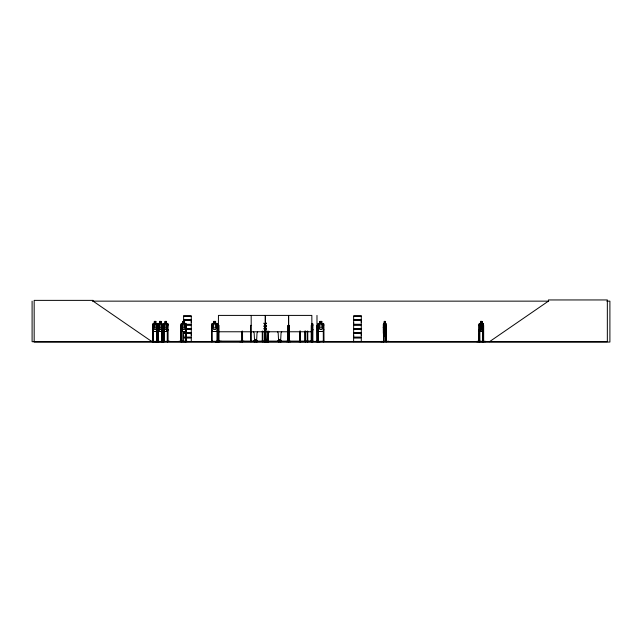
<?xml version="1.0" encoding="UTF-8"?>
<svg xmlns="http://www.w3.org/2000/svg" width="642" height="642" viewBox="0 0 642 642"><rect width="100%" height="100%" fill="white"/><g stroke="black" fill="none" stroke-linecap="round" stroke-linejoin="round"><path stroke-width="0.96" d="M183.628 337.162L183.628 333.399L191.284 333.399L191.276 337.162L183.628 337.162L183.636 335.284M191.276 335.284L191.276 333.399M191.276 322.412L191.276 320.535L183.628 320.535M353.638 337.162L353.638 333.399L361.294 333.399L361.286 337.162L353.638 337.162L353.646 335.284M353.638 324.29L353.638 320.535L361.294 320.535L361.286 324.29L353.638 324.29L353.646 322.412M361.286 335.284L361.286 333.399M361.286 322.412L361.286 320.535M215.222 341.696L221.362 341.392L215.222 341.696M221.354 341.4L212.181 341.279M268.107 340.782L268.533 332.893A2.046 2.046 0 0 0 269.134 331.449M279.551 339.971L279.824 339.658L279.366 339.722M183.628 341.544L183.628 337.917L191.284 337.917L191.284 341.544L183.604 341.552M255.404 339.915L255.636 339.602M266.871 339.787L267.257 339.963M353.59 328.712L361.302 328.832M353.614 341.696L353.638 337.917L361.294 337.917L361.294 341.544L353.582 341.568M385.802 331.521L386.179 329.523M383.322 327.877L383.635 325.871L385.834 325.871L386.083 327.885M383.354 327.885L383.699 325.871M380.746 341.624L389.028 341.4L380.722 341.664M386.219 341.656L386.34 325.35L385.898 325.35L385.866 341.704M482.551 331.521L482.993 329.515L482.599 331.521M167.851 329.515L167.377 331.457L164.127 331.457M167.41 331.521L167.971 324.114L167.401 323.407L167.979 324.114M162.434 329.523L161.904 331.521L158.558 331.521L158.181 324.122L158.63 323.407L159.649 323.407M167.979 329.523L167.482 331.521L164.095 331.521L163.654 329.523L164.175 331.457M482.944 331.457L483.442 324.146M483.538 329.523L482.977 331.521L479.454 331.521L478.988 329.523L479.494 331.521M156.817 331.457L157.33 329.515M185.562 331.521L186.132 329.523L185.602 331.521L181.509 331.521M476.669 341.696L485.689 341.656M476.862 341.4L485.681 341.4L476.958 341.375M385.264 321.393L384.301 321.393L383.876 324.146L384.325 333.254L385.433 333.262L384.863 330.959L385.465 328.64L384.662 330.518L383.884 328.56L384.486 330.951L383.9 333.182L384.237 336.007L385.208 336.007L385.633 329.498L385.176 324.146L384.333 324.146L383.908 341.704M383.908 333.262L384.678 331.416L385.152 333.246L385.633 327.901L385.208 321.393M263.051 341.392L268.862 341.672L262.145 341.4M263.043 341.656L267.417 341.624M290.762 341.704L286.372 341.375M239.811 341.656L244.161 341.367L239.787 341.664M239.819 341.4L244.137 341.375M154.602 341.656L150.629 341.375L170.034 341.4L155.38 341.664M183.355 341.704L178.869 341.375L188.042 341.4M312.189 331.457L312.815 329.515M312.253 331.521L312.903 329.523M217.638 329.523L216.948 331.521L212.221 331.521L211.603 329.523M323.889 329.523L323.199 331.521L318.472 331.521L317.846 329.523L317.91 324.154L318.488 323.407L319.86 323.407L319.86 321.393L321.875 321.393L321.803 323.472L322.814 324.146L322.814 327.901L321.803 329.515L319.925 329.515L318.922 327.901L318.922 324.146L319.925 323.472L319.925 321.457L321.803 321.457M298.739 341.624L323.199 341.279M308.24 341.4L304.517 341.367L308.2 341.664M386.115 333.278L385.77 333.992L383.643 333.992L383.354 333.254L383.394 324.122L384.357 323.407M385.754 333.928L386.027 333.246M211.443 341.656L211.499 341.111L212.181 341.111M218.312 341.656L218.449 315.407L288.523 315.407L288.523 341.704M262.145 341.624L262.209 341.111M479.646 323.407L479.253 341.704M264.327 331.77L265.13 330.469L265.916 331.77M163.582 341.704L163.654 324.122L164.103 323.407L165.114 323.407M163.702 329.523L164.151 323.407M158.622 323.407L158.117 324.122L158.06 341.704M263.862 331.77L264.889 330.14L263.894 328.527L265.154 329.795L266.414 328.527L265.395 330.124L266.414 331.77M152.772 341.704L152.796 324.122L153.326 323.407L154.369 323.407M183.082 323.472L183.074 321.393L183.026 323.407L181.525 323.407L181.036 324.122L181.012 341.704M181.566 323.407L181.092 324.154L181.55 331.521M181.477 341.704L181.501 324.122L181.991 323.407M182.055 331.457L181.598 329.515L182.031 323.407M264.753 341.704L264.721 325.35L265.772 325.35L265.82 341.704L265.315 341.68L265.989 341.696M265.908 341.68L266.149 341.544M267.858 341.696L268.396 341.375M278.114 341.56L278.082 340.372L278.315 341.223M278.307 341.688L281.308 341.688M278.516 341.696L278.901 341.688M166.487 321.457L165.114 321.457L165.163 323.472L164.456 324.146L164.456 327.901L165.163 329.515L166.487 329.515L167.193 327.901L167.193 324.146L166.487 323.472M159.633 323.472L158.927 324.146L158.927 327.901L159.633 329.515L160.965 329.515L161.68 327.901L161.68 324.146L160.965 323.472L160.965 321.393L159.545 321.393M183.122 323.472L182.36 324.146L182.36 327.901L183.122 329.515L184.551 329.515L185.313 327.901L185.313 324.146L184.551 323.472L184.559 321.393L182.569 321.393L182.617 323.472M489.477 341.704L548.412 301.146L548.412 299.95L607.34 299.95L607.34 341.704L32.1 341.704L32.1 301.146M254.015 341.56L254.89 341.672L254.047 341.44L254.047 340.372L254.288 341.223M253.855 341.704L257.314 341.704L256.278 341.68L257.113 341.44L257.113 340.372L256.872 341.223M267.987 341.56L268.212 341.111M280.353 341.704L280.714 341.688M280.947 341.704L281.148 340.372L280.907 341.223M92.352 301.146L548.717 301.146M606.891 301.146L609.9 301.146L609.9 342.05L34.17 342.05L34.17 300.376L93.106 300.376L93.106 301.146L152.034 341.704M183.62 316L191.292 316M353.63 316L361.302 316M183.62 316.153L191.292 316.137L191.276 319.78L183.628 319.78L183.628 316.153M183.636 316.378L191.276 316.378M353.646 316.378L361.286 316.378M183.572 320.037L191.332 320.037M353.582 320.037L361.342 320.037M183.572 320.27L191.332 320.27M353.582 320.27L361.342 320.27M480.497 331.521L480.505 321.393L482.038 321.393L481.99 323.472M154.377 321.457L155.845 321.457M159.585 321.457L160.965 321.457M182.617 321.457L184.551 321.457M213.682 321.457L215.56 321.457M384.333 321.457L385.24 321.457M480.497 321.457L481.99 321.457M384.478 321.794L385.023 321.794L385.023 322.469L384.478 322.469M481.693 321.794L480.706 321.794L480.706 322.469L481.693 322.469M155.854 323.407L156.889 323.407L157.426 324.114L156.857 331.521L153.269 331.521L152.796 329.523L153.35 331.457M166.487 323.407L167.482 323.407M184.559 323.407L185.594 323.407L186.132 324.114L185.546 323.407M213.609 323.407L212.237 323.407L211.603 324.122L211.627 341.704M215.624 323.407L216.932 323.407L217.638 324.114L217.694 341.656M312.237 323.407L312.903 324.114L312.839 341.704M321.875 323.407L323.175 323.407L323.889 324.114L323.985 341.664M385.208 323.407L385.858 323.407M480.537 323.407L479.462 323.407L478.988 324.122L479.028 341.704M481.677 323.407L483.009 323.407L483.538 324.114L483.538 341.704M153.302 323.472L156.865 323.472M158.59 323.472L161.912 323.472M164.127 323.472L167.426 323.472L167.851 324.146M181.55 323.472L185.57 323.472M212.269 323.472L216.9 323.472L217.574 324.146M383.691 323.472L385.842 323.472M479.486 323.472L482.993 323.472M152.796 324.122L152.836 329.523M157.378 324.114L156.841 323.407M167.899 324.114L167.899 341.704M312.879 324.114L312.189 323.472M383.394 324.122L383.531 341.704M386.115 324.114L386.147 341.704L385.794 323.407M483.498 324.114L482.969 323.407M159.633 324.146L160.965 324.146L160.965 327.901L159.633 327.901M166.487 324.146L165.163 324.146L165.163 327.901L166.487 327.901M480.497 324.146L481.677 324.146M185.538 324.29L191.284 324.29L191.284 320.535M185.514 324.555L191.332 324.555M353.582 324.555L361.342 324.555M185.514 324.788L191.332 324.788M353.582 324.788L361.342 324.788M185.538 325.053L191.284 325.053L191.284 328.672L185.546 328.576L191.292 328.68M157.33 325.35L156.768 325.35L156.72 341.704M161.784 325.35L162.33 325.35M167.313 325.35L167.851 325.35M181.895 325.35L180.875 325.35L180.819 341.704M186.036 325.35L185.474 325.35L185.57 341.704L185.618 325.35M211.563 325.35L212.117 325.35L212.181 341.704M217.574 325.35L217.02 325.35L216.956 341.704M251.174 325.35L250.621 325.35L250.621 341.704L250.557 341.111M311.843 325.35L311.298 325.35L311.258 341.704M312.911 325.35L312.317 325.35L312.261 341.704L312.229 341.199M316.979 325.35L317.196 341.704M317.806 325.35L318.368 325.35L318.368 341.704L318.432 341.111L317.742 341.111M323.817 325.35L323.263 325.35L323.327 341.704M383.435 325.35L383.876 325.35M479.004 325.35L479.751 325.35M384.325 327.885L385.176 327.901M480.497 327.901L481.677 327.901M353.646 328.576L361.286 328.576L361.286 325.053L353.638 325.053L353.638 328.672L361.302 328.68M185.538 328.832L191.292 328.873M185.538 329.025L191.292 329.025L191.276 332.644L183.628 332.644M185.546 329.242L191.276 329.242M353.646 329.242L361.286 329.242M181.542 329.523L182.015 331.521M384.325 329.498L385.176 329.515M153.302 331.457L156.865 331.457M158.59 331.457L161.912 331.457M181.55 331.457L185.57 331.457M212.269 331.457L216.9 331.457M323.151 331.457L318.52 331.457L317.91 329.515M383.691 331.457L385.842 331.457M479.486 331.457L482.993 331.457M385.866 331.521L383.675 331.521L383.418 329.515L383.755 331.457M218.449 331.77L288.523 331.77M288.699 331.77L311.843 331.77M183.572 332.909L191.332 332.909M353.582 332.909L361.342 332.909M183.572 333.142L191.332 333.142M353.582 333.142L361.342 333.142M385.023 334.931L384.478 334.931L384.478 335.606L385.023 335.606M183.572 337.419L191.332 337.419M353.582 337.419L361.342 337.419M183.572 337.652L191.332 337.652M353.582 337.652L361.342 337.652M265.788 340.372L265.555 341.704M268.38 340.372L268.38 341.68L268.276 331.12M152.571 341.111L153.237 341.111L153.237 341.704M156.712 341.111L157.378 341.111L157.378 341.704M157.9 341.111L158.55 341.111M161.736 341.111L162.378 341.111M163.421 341.111L164.071 341.111L164.063 341.704M167.899 341.111L167.257 341.111L167.265 341.704M180.819 341.111L181.943 341.111M185.418 341.111L186.084 341.111M216.956 341.111L217.638 341.111M218.128 341.111L312.975 341.111L312.975 341.704M317.252 341.111L316.923 341.704M323.881 341.111L323.199 341.111L323.199 341.704M383.924 341.111L383.386 341.111L383.41 341.704M385.85 341.111L386.388 341.111L386.364 341.704M478.948 341.111L479.791 341.111M482.599 341.111L483.691 341.111M150.621 341.4L154.65 341.704M170.034 341.4L155.316 341.704M178.861 341.4L183.323 341.4M191.276 341.44L183.596 341.656M286.34 341.4L290.754 341.367L286.372 341.664M353.646 341.44L361.286 341.44M380.746 341.4L389.028 341.4M251.263 341.624L251.174 315.407M311.884 341.111L311.932 341.664M267.61 341.664L267.658 341.111M383.555 341.656L383.627 334.972M323.817 324.146L323.151 323.472L318.52 323.472L317.91 324.154L317.766 341.704M482.535 323.407L482.993 324.146L483.025 341.704M311.892 341.624L311.843 315.407L288.699 315.407L288.699 341.704L288.796 341.111M479.229 329.515L479.63 331.521M383.683 341.672L383.683 325.35M385.778 325.871L386.027 327.885M266.061 340.782L265.644 332.893A2.046 2.046 0 0 1 265.315 332.476M483.635 341.704L483.635 325.35L482.648 325.35L482.607 341.704M483.418 341.111L483.402 341.704M483.306 341.704L483.217 325.35L483.169 341.704M482.808 325.35L482.88 341.704M482.696 326.024L481.941 321.457M482.664 341.111L482.768 341.704M481.773 321.393L482.311 327.901L481.677 329.515L480.497 329.515L479.863 327.901L479.863 324.146L480.497 323.472L480.537 321.393M481.717 321.393L481.677 331.521M481.468 321.794L481.468 322.469M479.751 329.194L479.791 341.704M479.582 325.35L479.622 341.704M479.558 331.12L479.462 341.704M479.405 329.194L479.349 341.704M479.084 324.154L479.149 341.704M385.112 333.928L385.144 336.007M384.357 321.393L384.389 323.472M323.753 341.111L323.753 341.704M317.228 341.111L317.26 341.704M316.988 315.407L316.979 341.704M312.758 341.111L312.766 341.704M312.397 325.35L312.477 341.704M311.876 324.146L311.876 327.901M311.691 325.35L311.691 341.704M311.522 341.111L311.547 341.704M311.45 325.35L311.41 341.704M311.033 341.199L311.033 341.704M307.871 341.111L307.871 341.704M307.735 331.12L307.799 341.704M307.654 341.111L307.662 341.704M307.374 341.111L307.366 341.704M307.293 331.12L307.221 341.704M307.157 341.111L307.157 341.704M305.423 341.111L305.432 341.704M305.062 331.12L305.135 341.704M304.982 331.12L304.998 341.704M300.536 341.111L300.536 341.704M300.48 331.12L300.464 341.704M300.32 341.111L300.328 341.704M299.958 331.12L300.031 341.704M299.886 331.12L299.886 341.704M289.133 341.111L289.133 341.704L289.093 325.35L287.985 325.35L287.937 341.704L287.897 341.199M288.94 325.35L288.988 341.704M288.37 325.35L288.418 341.704M288.202 341.111L288.282 341.704M288.13 325.35L288.089 341.704M280.081 341.223L280.081 339.433L279.142 339.433L279.142 341.223M267.722 331.12L267.722 341.704M267.553 341.223L267.553 339.433L266.615 339.433L266.615 341.223M265.619 325.35L265.668 341.704M265.387 315.407L265.339 341.704M265.266 315.407L265.242 341.704M265.114 325.35L265.114 329.29M265.114 331.256L265.042 341.704M264.937 341.111L264.961 341.704M264.865 325.35L264.865 329.29M264.865 331.256L264.825 341.704M262.819 331.12L262.891 341.704M262.763 341.111L262.722 341.704M262.273 331.12L262.265 341.704M256.054 341.223L256.054 339.433L255.115 339.433L255.115 341.223M251.11 341.111L251.11 341.704M242.515 331.256L242.564 341.704M242.371 331.256L242.411 341.704M242.299 341.111L242.211 341.704M242.122 331.256L242.122 341.704M241.978 331.256L241.978 341.704M241.48 341.199L241.48 341.704M219.684 341.199L219.684 341.704M219.187 341.199L219.187 341.704M219.066 341.111L219.066 341.704M219.002 341.704L219.002 325.35L218.184 325.35L218.192 341.704M218.513 341.111L218.513 341.704M218.344 341.199L218.344 341.704M217.51 341.111L217.51 341.704M217.084 341.111L217.084 341.704M212.053 341.111L212.053 341.704M186.084 324.114L186.036 341.704M185.899 325.35L185.899 341.704M185.803 341.111L185.827 341.704M185.434 341.111L185.426 341.704M185.241 341.111L185.217 341.704M185.153 341.111L185.105 341.704M185.016 341.111L184.96 341.704M184.511 321.457L184.511 323.472M183.379 321.794L183.379 322.469L184.294 322.469L184.294 321.794L182.914 321.794L182.914 322.469M182.657 321.457L182.657 323.472M181.895 324.146L181.943 341.704M181.758 325.35L181.806 341.704M181.662 341.111L181.686 341.704M181.333 325.35L181.341 341.704M181.293 325.35L181.204 341.704M181.076 341.111L181.1 341.704M167.698 329.194L167.698 341.704M167.61 341.111L167.634 341.704M167.466 325.35L167.418 341.704M167.313 329.194L167.329 341.704M166.503 331.521L166.535 321.393L165.066 321.393L165.114 323.472M166.439 321.457L166.439 323.472M164.023 341.704L164.023 325.35L163.477 325.35L163.477 341.704M163.87 325.35L163.911 341.704M163.774 341.111L163.694 341.704M162.33 341.704L162.386 324.114L161.888 323.407L160.965 323.407L161.014 321.393M162.306 341.111L162.225 341.704M162.177 325.35L162.089 341.704M161.936 325.35L162.033 341.704M161.808 341.111L161.896 341.704M161.784 330.157L161.744 341.704M159.585 321.393L159.633 331.521M158.542 341.704L158.494 325.35L157.956 325.35L157.908 341.704M158.341 325.35L158.389 341.704M158.253 341.111L158.197 341.704M157.33 324.146L157.306 341.704M157.194 325.35L157.194 341.704M157.001 341.111L156.977 341.704M156.913 325.35L156.865 341.704M153.101 341.704L153.189 325.35L152.627 325.35L152.635 341.704M153.053 325.35L152.981 341.704M152.836 341.111L152.86 341.704M281.661 331.449A2.046 2.046 0 0 1 281.06 332.893L280.634 340.782L278.588 340.782L278.171 332.893A2.046 2.046 0 0 1 277.569 331.449M257.627 331.449A2.046 2.046 0 0 1 257.025 332.893L256.607 340.782L254.561 340.782L254.136 332.893A2.046 2.046 0 0 1 253.534 331.449M320.157 341.624L309.629 341.367L320.157 341.696M156.608 327.901L155.845 329.515L154.417 329.515L153.655 327.901L154.321 321.393L155.894 321.393L155.845 323.472L156.608 324.146L156.608 327.901M265.94 323.143L265.154 324.419L263.894 323.143L264.889 324.764L263.862 326.385L265.13 325.085L266.414 326.385L265.395 324.74L266.414 323.143L265.94 323.143M216.563 327.901L215.56 329.515L213.682 329.515L212.671 327.901L212.671 324.146L213.682 323.472L213.609 321.393L215.624 321.393L215.56 323.472L216.563 324.146L216.563 327.901M361.302 316.153L353.63 316.145L353.646 319.78L361.294 319.78L361.294 316.153M155.589 321.794L154.674 321.794L154.674 322.469L155.589 322.469L155.589 321.794M160.725 321.794L159.874 321.794L159.874 322.469L160.725 322.469L160.725 321.794M166.246 321.794L165.403 321.794L165.403 322.469L166.246 322.469L166.246 321.794M215.222 321.794L214.019 321.794L214.019 322.469L215.222 322.469L215.222 321.794M321.473 321.794L320.262 321.794L320.262 322.469L321.473 322.469L321.473 321.794M155.845 324.146L154.417 324.146L154.417 327.901L155.845 327.901L155.845 324.146M184.551 324.146L183.122 324.146L183.122 327.901L184.551 327.901L184.551 324.146M215.56 324.146L213.682 324.146L213.682 327.901L215.56 327.901L215.56 324.146M321.803 324.146L319.925 324.146L319.925 327.901L321.803 327.901L321.803 324.146M361.302 329.001L353.63 329.009L353.646 332.644L361.294 332.644L361.294 329.025M305.576 341.704L305.576 331.12L305.528 341.704"/></g></svg>
